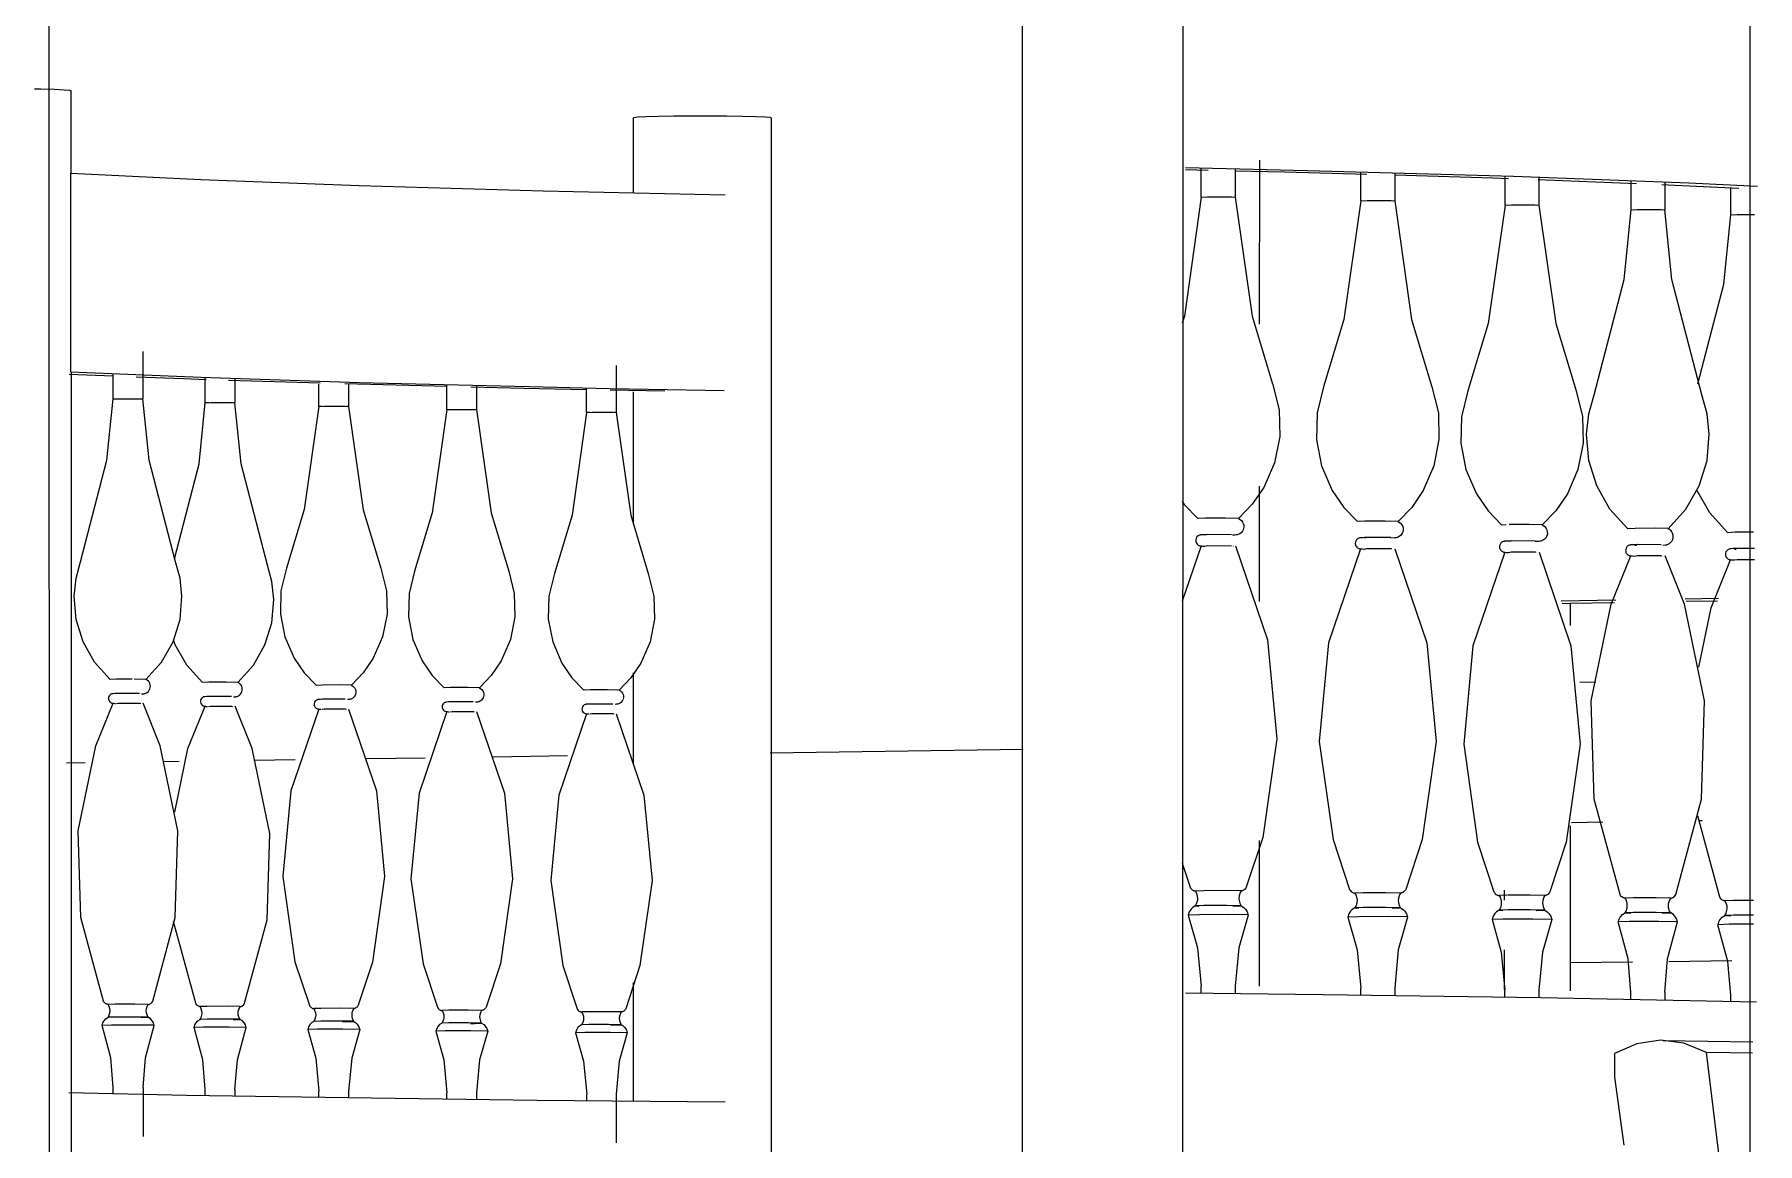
# Model space of a CAD drawing. Header units: inches. Extents: x 205 to 211, y -138 to -29.
# Drawn here: x 210.38234 to 210.41768, y -30.95641 to -30.93367 of the extents above; entities that cross this region are included whole.
import ezdxf

# ---------------------------------------------------------------- set-up
doc = ezdxf.new("R2010")
doc.units = ezdxf.units.IN
doc.header["$MEASUREMENT"] = 0
for name, color, linetype, lineweight in [('A-GLAZ', 151, 'Continuous', 13), ('A-WALL', 113, 'Continuous', 13), ('A-WALL-PATT', 111, 'Continuous', 13), ('I-FURN', 30, 'Continuous', 9), ('L-SITE-WALL', 31, 'Continuous', 13), ('Q-CASE', 31, 'Continuous', 9)]:
    doc.layers.add(name, color=color, linetype=linetype, lineweight=lineweight)

# ---------------------------------------------------------------- blocks, each defined once
blk = doc.blocks.new('FP_171-Looking Southeast')
at = {"layer": 'A-WALL-PATT', "lineweight": 9}
for p, q in [((-513.648127, -30.946948), (-513.6478, -30.946943)), ((-513.6483, -30.949823), (-513.647653, -30.949814)), ((-513.645682, -30.949788), (-513.645619, -30.949787)), ((-513.648324, -30.952695), (-513.64705, -30.95268)), ((-513.646303, -30.952672), (-513.645009, -30.952657))]:
    blk.add_line(p, q, dxfattribs=at)

msp = doc.modelspace()

# ---------------------------------------------------------------- linework, layer by layer
at = {"layer": 'A-GLAZ'}
msp.add_line((210.417523, -30.973029), (210.417555, -30.815681), dxfattribs=at)
at = {"layer": 'A-WALL'}
for p, q in [((210.407463, -30.936251), (210.407462, -30.939611)), ((210.407462, -30.94293), (210.407462, -30.945295)), ((210.413654, -30.945282), (210.414774, -30.945264)), ((210.413675, -30.945331), (210.413839, -30.945335)), ((210.414749, -30.94532), (210.413839, -30.945335)), ((210.413839, -30.945335), (210.413839, -30.945787)), ((210.416193, -30.945241), (210.41688, -30.94523)), ((210.416855, -30.945286), (210.416217, -30.945296)), ((210.413839, -30.949897), (210.413838, -30.953274)), ((210.407462, -30.950198), (210.407461, -30.953181)), ((210.412491, -30.95142), (210.412491, -30.95121)), ((210.412491, -30.953251), (210.412491, -30.952434))]:
    msp.add_line(p, q, dxfattribs=at)
at = {"layer": 'I-FURN'}
for p, q in [((210.402604, -30.968702), (210.402604, -30.929804)), ((210.405891, -30.929804), (210.405889, -30.9687)), ((210.383093, -30.934824), (210.383093, -30.936522)), ((210.394628, -30.936916), (210.394628, -30.935379)), ((210.397454, -30.935379), (210.397455, -30.962726)), ((210.40595, -30.936444), (210.406413, -30.936454)), ((210.406271, -30.937009), (210.406271, -30.936419)), ((210.40697, -30.936435), (210.40697, -30.937009)), ((210.409543, -30.937086), (210.409543, -30.936497)), ((210.41024, -30.936518), (210.41024, -30.937086)), ((210.412502, -30.937175), (210.412502, -30.936581)), ((210.413197, -30.936606), (210.413197, -30.937174)), ((210.413181, -30.936647), (210.415195, -30.936725)), ((210.415086, -30.937271), (210.415086, -30.936676)), ((210.415779, -30.936703), (210.415779, -30.93727)), ((210.417133, -30.937371), (210.417133, -30.936812)), ((210.406271, -30.937009), (210.406401, -30.937002)), ((210.406349, -30.937015), (210.406271, -30.937009)), ((210.40697, -30.937009), (210.406944, -30.937013)), ((210.409543, -30.937086), (210.409673, -30.937078)), ((210.40962, -30.937091), (210.409543, -30.937086)), ((210.41024, -30.937085), (210.410192, -30.93709)), ((210.412502, -30.937174), (210.412632, -30.937167)), ((210.412578, -30.93718), (210.412502, -30.937174)), ((210.413197, -30.937174), (210.41315, -30.937179)), ((210.415086, -30.93727), (210.415216, -30.937263)), ((210.415162, -30.937276), (210.415086, -30.93727)), ((210.415779, -30.93727), (210.415733, -30.937275)), ((210.417133, -30.937371), (210.417264, -30.937364)), ((210.417208, -30.937377), (210.417133, -30.937371)), ((210.417264, -30.937364), (210.417616, -30.937362)), ((210.384568, -30.940171), (210.384568, -30.941145)), ((210.394272, -30.940456), (210.394272, -30.941421)), ((210.383055, -30.940633), (210.383958, -30.940672)), ((210.383094, -30.940595), (210.38309, -30.940593)), ((210.383094, -30.940596), (210.383098, -30.956938)), ((210.383958, -30.941145), (210.383958, -30.940629)), ((210.385845, -30.941223), (210.385845, -30.940709)), ((210.386324, -30.940759), (210.388205, -30.940817)), ((210.386454, -30.940729), (210.386454, -30.941223)), ((210.388176, -30.941296), (210.388176, -30.940843)), ((210.388708, -30.940831), (210.390805, -30.940885)), ((210.388783, -30.940843), (210.388783, -30.941297)), ((210.390803, -30.941364), (210.390802, -30.940856)), ((210.383958, -30.941145), (210.384067, -30.941139)), ((210.38403, -30.94115), (210.383958, -30.941145)), ((210.384568, -30.941145), (210.384519, -30.941149)), ((210.391408, -30.940871), (210.391408, -30.941364)), ((210.393668, -30.941421), (210.393668, -30.940923)), ((210.394147, -30.940958), (210.395274, -30.94098)), ((210.396491, -30.94098), (210.394149, -30.940935)), ((210.394629, -30.943695), (210.394629, -30.940996)), ((210.385845, -30.941223), (210.385954, -30.941217)), ((210.385917, -30.941227), (210.385845, -30.941223)), ((210.386454, -30.941223), (210.386405, -30.941227)), ((210.388176, -30.941296), (210.388285, -30.941291)), ((210.388247, -30.941301), (210.388176, -30.941296)), ((210.388783, -30.941296), (210.388735, -30.9413)), ((210.390802, -30.941363), (210.390912, -30.941358)), ((210.390872, -30.941368), (210.390802, -30.941363)), ((210.391408, -30.941364), (210.391361, -30.941367)), ((210.393668, -30.941421), (210.393777, -30.941415)), ((210.393737, -30.941425), (210.393668, -30.941421)), ((210.394272, -30.941421), (210.394226, -30.941425)), ((210.406357, -30.943589), (210.406207, -30.943597)), ((210.409629, -30.94365), (210.409478, -30.943658)), ((210.4064, -30.943926), (210.406349, -30.943936)), ((210.406892, -30.943927), (210.4064, -30.943926)), ((210.409672, -30.943986), (210.409619, -30.943996)), ((210.410162, -30.943987), (210.409672, -30.943986)), ((210.412521, -30.943722), (210.412437, -30.943729)), ((210.415173, -30.943797), (210.415021, -30.943805)), ((210.41722, -30.943877), (210.417069, -30.943886)), ((210.417597, -30.943876), (210.41722, -30.943877)), ((210.406267, -30.944157), (210.40588, -30.945292)), ((210.406346, -30.944161), (210.406398, -30.944151)), ((210.406398, -30.944151), (210.406895, -30.944152)), ((210.406927, -30.944153), (210.406927, -30.94416)), ((210.409616, -30.944221), (210.409669, -30.94421)), ((210.412574, -30.94429), (210.412628, -30.944279)), ((210.412631, -30.944055), (210.412577, -30.944066)), ((210.41312, -30.944057), (210.412631, -30.944055)), ((210.415157, -30.944365), (210.415213, -30.944354)), ((210.415702, -30.944132), (210.415215, -30.944131)), ((210.417615, -30.944209), (210.417262, -30.94421)), ((210.417204, -30.944443), (210.41726, -30.944433)), ((210.41726, -30.944433), (210.417615, -30.944432)), ((210.394629, -30.948632), (210.394629, -30.946755)), ((210.384029, -30.946888), (210.383905, -30.946894)), ((210.384347, -30.946886), (210.384029, -30.946888)), ((210.384498, -30.947182), (210.384068, -30.947181)), ((210.384624, -30.946892), (210.384389, -30.946886)), ((210.385917, -30.94695), (210.385792, -30.946956)), ((210.388248, -30.947008), (210.388123, -30.947015)), ((210.390874, -30.947062), (210.390749, -30.947068)), ((210.39374, -30.947107), (210.393614, -30.947114)), ((210.384028, -30.947386), (210.384066, -30.947378)), ((210.385915, -30.947446), (210.385953, -30.947438)), ((210.386384, -30.947243), (210.385955, -30.947242)), ((210.388245, -30.947504), (210.388284, -30.947496)), ((210.388713, -30.947301), (210.388286, -30.9473)), ((210.390871, -30.947556), (210.39091, -30.947548)), ((210.391339, -30.947354), (210.390912, -30.947353)), ((210.394203, -30.947399), (210.393778, -30.947398)), ((210.394279, -30.947403), (210.39425, -30.947405)), ((210.394291, -30.947402), (210.394279, -30.947403)), ((210.393735, -30.947601), (210.393776, -30.947593)), ((210.416906, -30.951357), (210.416454, -30.949688)), ((210.405879, -30.950656), (210.406044, -30.951153)), ((210.406323, -30.951224), (210.406154, -30.95123)), ((210.409595, -30.951267), (210.409425, -30.951273)), ((210.412539, -30.951317), (210.412383, -30.951323)), ((210.415138, -30.95137), (210.414967, -30.951377)), ((210.417186, -30.951427), (210.417015, -30.951434)), ((210.417595, -30.951426), (210.417186, -30.951427)), ((210.406233, -30.951715), (210.406005, -30.951722)), ((210.406005, -30.951722), (210.406013, -30.951723)), ((210.406916, -30.951537), (210.407091, -30.951532)), ((210.409505, -30.951757), (210.409277, -30.951764)), ((210.409277, -30.951764), (210.409284, -30.951765)), ((210.410185, -30.951579), (210.41036, -30.951574)), ((210.412465, -30.951805), (210.412236, -30.951812)), ((210.413141, -30.951628), (210.413316, -30.951623)), ((210.415722, -30.951681), (210.415898, -30.951676)), ((210.417595, -30.951725), (210.417186, -30.951726)), ((210.385651, -30.953532), (210.385195, -30.951852)), ((210.412236, -30.951812), (210.412243, -30.951814)), ((210.41505, -30.951858), (210.414821, -30.951865)), ((210.414821, -30.951865), (210.414828, -30.951866)), ((210.417098, -30.951913), (210.416869, -30.95192)), ((210.416869, -30.95192), (210.416875, -30.951921)), ((210.417593, -30.951911), (210.417098, -30.951913)), ((210.39463, -30.955532), (210.39463, -30.953107)), ((210.40627, -30.953322), (210.40627, -30.953182)), ((210.406969, -30.953182), (210.406969, -30.95333)), ((210.409541, -30.953359), (210.409541, -30.95322)), ((210.410238, -30.95322), (210.410238, -30.953369)), ((210.384001, -30.95355), (210.38386, -30.953555)), ((210.412499, -30.953401), (210.412499, -30.953265)), ((210.413195, -30.953264), (210.413194, -30.953411)), ((210.415083, -30.953447), (210.415083, -30.953313)), ((210.415776, -30.953313), (210.415776, -30.953461)), ((210.41713, -30.953488), (210.41713, -30.953363)), ((210.384001, -30.953814), (210.383861, -30.953819)), ((210.384531, -30.953822), (210.384677, -30.953818)), ((210.385888, -30.953594), (210.385748, -30.953599)), ((210.385888, -30.953857), (210.385748, -30.953862)), ((210.386416, -30.953865), (210.386563, -30.953861)), ((210.388219, -30.953635), (210.388078, -30.95364)), ((210.388219, -30.953898), (210.388078, -30.953903)), ((210.388664, -30.953907), (210.388744, -30.953906)), ((210.388744, -30.953906), (210.388891, -30.953902)), ((210.390845, -30.953673), (210.390704, -30.953678)), ((210.393711, -30.953705), (210.393569, -30.95371)), ((210.383921, -30.953979), (210.38373, -30.953984)), ((210.38373, -30.953984), (210.383738, -30.953985)), ((210.385808, -30.954021), (210.385618, -30.954027)), ((210.385618, -30.954027), (210.385626, -30.954028)), ((210.38814, -30.954062), (210.387948, -30.954067)), ((210.387948, -30.954067), (210.387956, -30.954068)), ((210.390767, -30.954098), (210.390575, -30.954104)), ((210.390575, -30.954104), (210.390583, -30.954105)), ((210.390845, -30.953935), (210.390704, -30.95394)), ((210.391289, -30.953944), (210.391368, -30.953943)), ((210.391368, -30.953943), (210.391515, -30.953939)), ((210.393633, -30.95413), (210.39344, -30.954135)), ((210.39344, -30.954135), (210.393448, -30.954136)), ((210.393711, -30.953967), (210.393569, -30.953971)), ((210.394154, -30.953975), (210.394231, -30.953975)), ((210.394231, -30.953975), (210.394379, -30.953971)), ((210.414745, -30.95456), (210.414745, -30.955046)), ((210.415736, -30.954291), (210.41758, -30.95432)), ((210.417577, -30.962177), (210.416632, -30.954541)), ((210.417579, -30.954556), (210.416632, -30.954541)), ((210.383961, -30.95538), (210.383961, -30.955258)), ((210.384571, -30.955258), (210.384571, -30.956262)), ((210.385848, -30.955418), (210.385848, -30.955297)), ((210.386456, -30.955297), (210.386456, -30.955428)), ((210.388179, -30.955455), (210.388179, -30.955334)), ((210.388785, -30.955334), (210.388785, -30.955465)), ((210.414745, -30.955046), (210.414937, -30.956441)), ((210.390804, -30.95549), (210.390804, -30.955368)), ((210.391409, -30.955368), (210.391409, -30.955498)), ((210.393669, -30.955524), (210.393669, -30.955396)), ((210.394273, -30.955396), (210.394273, -30.95639))]:
    msp.add_line(p, q, dxfattribs=at)
for points in [[(210.382344, -30.934787, 0), (210.382478, -30.934789, 0), (210.382755, -30.934797, 0), (210.382957, -30.934806, 0), (210.38307, -30.934816, 0), (210.383087, -30.934827, 0)], [(210.394628, -30.935378, 0), (210.394634, -30.935375, 0), (210.394717, -30.935364, 0), (210.39489, -30.935355, 0)], [(210.39489, -30.935355, 0), (210.395141, -30.935348, 0), (210.395454, -30.935342, 0), (210.395807, -30.935339, 0), (210.396176, -30.935339, 0), (210.396536, -30.935341, 0), (210.396862, -30.935346, 0), (210.397132, -30.935353, 0), (210.397327, -30.935362, 0), (210.397434, -30.935372, 0), (210.397447, -30.935383, 0)], [(210.38309, -30.940593, 0), (210.383089, -30.938556, 0), (210.383087, -30.936518, 0)], [(210.383087, -30.936518, 0), (210.385753, -30.936648, 0), (210.389004, -30.936768, 0), (210.392779, -30.936876, 0), (210.396509, -30.93696, 0)], [(210.417679, -30.936787, 0), (210.416272, -30.936722, 0), (210.412675, -30.936587, 0), (210.408449, -30.936467, 0), (210.405947, -30.936409, 0)], [(210.406962, -30.936467, 0), (210.407982, -30.936492, 0), (210.409668, -30.936536, 0)], [(210.410238, -30.936553, 0), (210.412249, -30.936615, 0), (210.41257, -30.936626, 0)], [(210.415717, -30.936747, 0), (210.415847, -30.936753, 0), (210.417295, -30.936823, 0)], [(210.406271, -30.93701, 0), (210.405925, -30.939449, 0), (210.405881, -30.939594, 0)], [(210.406401, -30.937002, 0), (210.406892, -30.937003, 0), (210.40697, -30.937009, 0)], [(210.40697, -30.937009, 0), (210.407316, -30.939448, 0), (210.407734, -30.940832, 0)], [(210.409543, -30.937086, 0), (210.409197, -30.939519, 0), (210.408779, -30.940899, 0)], [(210.409673, -30.937078, 0), (210.410163, -30.93708, 0), (210.41024, -30.937085, 0)], [(210.41024, -30.937086, 0), (210.410585, -30.939519, 0), (210.411002, -30.940899, 0)], [(210.412502, -30.937175, 0), (210.412157, -30.939601, 0), (210.41174, -30.940978, 0)], [(210.412632, -30.937167, 0), (210.413121, -30.937168, 0), (210.413197, -30.937174, 0)], [(210.413197, -30.937174, 0), (210.413541, -30.939601, 0), (210.413957, -30.940977, 0)], [(210.414326, -30.941062, 0), (210.414941, -30.938697, 0), (210.415086, -30.937271, 0)], [(210.415216, -30.937263, 0), (210.415704, -30.937264, 0), (210.415779, -30.93727, 0)], [(210.416537, -30.941062, 0), (210.415923, -30.938697, 0), (210.415779, -30.93727, 0)], [(210.416458, -30.940834, 0), (210.416989, -30.938793, 0), (210.417133, -30.937371, 0)], [(210.394135, -30.940935, 0), (210.392777, -30.940906, 0), (210.389005, -30.940811, 0), (210.385756, -30.940706, 0), (210.38309, -30.940593, 0)], [(210.384432, -30.940691, 0), (210.385406, -30.940727, 0), (210.385864, -30.940743, 0)], [(210.407734, -30.940831, 0), (210.407866, -30.941365, 0), (210.40788, -30.941914, 0), (210.407775, -30.942453, 0), (210.407556, -30.942957, 0), (210.407318, -30.943304, 0), (210.407038, -30.943596, 0)], [(210.383291, -30.94448, 0), (210.383831, -30.9424, 0), (210.383958, -30.941145, 0)], [(210.384067, -30.941139, 0), (210.384496, -30.94114, 0), (210.384568, -30.941145, 0)], [(210.385236, -30.944481, 0), (210.384695, -30.9424, 0), (210.384568, -30.941145, 0)], [(210.39129, -30.940897, 0), (210.392382, -30.940922, 0), (210.393662, -30.940949, 0)], [(210.408779, -30.940899, 0), (210.408648, -30.941431, 0), (210.408634, -30.941979, 0), (210.408739, -30.942517, 0), (210.408956, -30.943019, 0), (210.409194, -30.943366, 0), (210.409473, -30.943657, 0)], [(210.411003, -30.940899, 0), (210.411134, -30.941431, 0), (210.411147, -30.941978, 0), (210.411043, -30.942516, 0), (210.410825, -30.943019, 0), (210.410587, -30.943366, 0), (210.410308, -30.943657, 0)], [(210.41174, -30.940977, 0), (210.411609, -30.941508, 0), (210.411595, -30.942054, 0), (210.411699, -30.942591, 0), (210.411917, -30.943092, 0), (210.412154, -30.943438, 0), (210.412432, -30.943728, 0)], [(210.413957, -30.940977, 0), (210.414088, -30.941507, 0), (210.414102, -30.942054, 0), (210.413997, -30.94259, 0), (210.41378, -30.943092, 0), (210.413543, -30.943437, 0), (210.413264, -30.943728, 0)], [(210.415017, -30.943805, 0), (210.414651, -30.943401, 0), (210.414381, -30.942928, 0), (210.41422, -30.942408, 0), (210.414174, -30.941865, 0), (210.414219, -30.941449, 0), (210.414326, -30.941062, 0)], [(210.415846, -30.943804, 0), (210.416212, -30.943401, 0), (210.416482, -30.942927, 0), (210.416643, -30.942407, 0), (210.416689, -30.941864, 0), (210.416644, -30.941448, 0), (210.416537, -30.941062, 0)], [(210.385213, -30.944423, 0), (210.385719, -30.942474, 0), (210.385846, -30.941223, 0)], [(210.385954, -30.941217, 0), (210.386383, -30.941218, 0), (210.386454, -30.941223, 0)], [(210.38712, -30.94455, 0), (210.386581, -30.942475, 0), (210.386454, -30.941223, 0)], [(210.388176, -30.941296, 0), (210.387876, -30.943413, 0), (210.387513, -30.944614, 0)], [(210.388285, -30.941291, 0), (210.388712, -30.941292, 0), (210.388783, -30.941296, 0)], [(210.388783, -30.941297, 0), (210.389084, -30.943414, 0), (210.389447, -30.944614, 0)], [(210.390803, -30.941364, 0), (210.390503, -30.943476, 0), (210.390141, -30.944673, 0)], [(210.390912, -30.941358, 0), (210.391338, -30.941359, 0), (210.391408, -30.941364, 0)], [(210.391408, -30.941364, 0), (210.391708, -30.943476, 0), (210.392071, -30.944674, 0)], [(210.393668, -30.941421, 0), (210.393369, -30.943529, 0), (210.393007, -30.944724, 0)], [(210.393777, -30.941415, 0), (210.394203, -30.941416, 0), (210.394272, -30.941421, 0)], [(210.394272, -30.941421, 0), (210.394571, -30.943529, 0), (210.394933, -30.944724, 0)], [(210.40588, -30.943243, 0), (210.405922, -30.943305, 0), (210.406202, -30.943596, 0)], [(210.417064, -30.943885, 0), (210.4167, -30.943482, 0), (210.416432, -30.943013, 0)], [(210.407033, -30.943594, 0), (210.40677, -30.943587, 0), (210.406357, -30.943589, 0)], [(210.407038, -30.943596, 0), (210.40707, -30.943614, 0), (210.407097, -30.943638, 0), (210.407119, -30.943667, 0), (210.407134, -30.943699, 0), (210.407143, -30.943734, 0), (210.407144, -30.94377, 0), (210.407138, -30.943803, 0), (210.407128, -30.94383, 0), (210.407116, -30.943852, 0), (210.407087, -30.943886, 0), (210.407061, -30.943906, 0), (210.40704, -30.943917, 0), (210.407022, -30.943924, 0), (210.407009, -30.943927, 0), (210.406999, -30.94393, 0), (210.40699, -30.943931, 0), (210.406962, -30.943934, 0), (210.406914, -30.943935, 0)], [(210.410303, -30.943655, 0), (210.410041, -30.943648, 0), (210.409629, -30.94365, 0)], [(210.410307, -30.943657, 0), (210.41034, -30.943675, 0), (210.410367, -30.943698, 0), (210.410388, -30.943727, 0), (210.410404, -30.94376, 0), (210.410412, -30.943795, 0), (210.410413, -30.943831, 0), (210.410407, -30.943863, 0), (210.410397, -30.94389, 0), (210.410385, -30.943912, 0), (210.410357, -30.943946, 0), (210.410331, -30.943966, 0), (210.410309, -30.943977, 0), (210.410292, -30.943984, 0), (210.410279, -30.943987, 0), (210.410268, -30.94399, 0), (210.41026, -30.943991, 0), (210.410232, -30.943994, 0), (210.410161, -30.943996, 0)], [(210.406398, -30.943926, 0), (210.406348, -30.943927, 0), (210.40631, -30.943928, 0), (210.40626, -30.943931, 0), (210.406249, -30.943933, 0), (210.406241, -30.943935, 0), (210.406233, -30.943938, 0), (210.406219, -30.943944, 0), (210.406206, -30.943952, 0), (210.406184, -30.943972, 0), (210.406169, -30.943996, 0), (210.40616, -30.944023, 0), (210.406158, -30.944047, 0), (210.406161, -30.944069, 0), (210.406166, -30.944087, 0), (210.406174, -30.944101, 0), (210.406191, -30.944124, 0), (210.406208, -30.944138, 0), (210.406221, -30.944146, 0), (210.406232, -30.94415, 0), (210.406241, -30.944153, 0), (210.406248, -30.944155, 0), (210.406258, -30.944157, 0), (210.406274, -30.944158, 0), (210.4063, -30.94416, 0), (210.406344, -30.944161, 0)], [(210.40967, -30.943986, 0), (210.40962, -30.943987, 0), (210.409582, -30.943988, 0), (210.409532, -30.943991, 0), (210.409521, -30.943993, 0), (210.409512, -30.943995, 0), (210.409505, -30.943998, 0), (210.40949, -30.944004, 0), (210.409478, -30.944012, 0), (210.409456, -30.944031, 0), (210.40944, -30.944056, 0), (210.409432, -30.944083, 0), (210.40943, -30.944107, 0), (210.409432, -30.944128, 0), (210.409438, -30.944146, 0), (210.409445, -30.944161, 0), (210.409463, -30.944184, 0), (210.409479, -30.944197, 0), (210.409493, -30.944205, 0), (210.409504, -30.94421, 0), (210.409512, -30.944213, 0), (210.409519, -30.944214, 0), (210.409529, -30.944216, 0), (210.409546, -30.944218, 0), (210.409571, -30.944219, 0), (210.409615, -30.944221, 0)], [(210.41326, -30.943726, 0), (210.412999, -30.943719, 0), (210.412588, -30.943721, 0)], [(210.413264, -30.943727, 0), (210.413296, -30.943745, 0), (210.413323, -30.943769, 0), (210.413345, -30.943798, 0), (210.41336, -30.94383, 0), (210.413368, -30.943865, 0), (210.413369, -30.943901, 0), (210.413364, -30.943933, 0), (210.413354, -30.94396, 0), (210.413342, -30.943982, 0), (210.413313, -30.944016, 0), (210.413287, -30.944035, 0), (210.413266, -30.944047, 0), (210.413249, -30.944053, 0), (210.413235, -30.944057, 0), (210.413225, -30.944059, 0), (210.413217, -30.944061, 0), (210.413189, -30.944063, 0), (210.413118, -30.944066, 0)], [(210.415842, -30.943803, 0), (210.415583, -30.943796, 0), (210.415173, -30.943797, 0)], [(210.41574, -30.94414, 0), (210.415794, -30.944137, 0), (210.415806, -30.944135, 0), (210.415817, -30.944133, 0), (210.415826, -30.94413, 0), (210.415844, -30.944124, 0), (210.415877, -30.944106, 0), (210.415904, -30.944082, 0), (210.415926, -30.944054, 0), (210.415941, -30.944022, 0), (210.415949, -30.94399, 0), (210.415951, -30.943961, 0), (210.415949, -30.943936, 0), (210.415936, -30.943893, 0), (210.41592, -30.943865, 0), (210.415905, -30.943845, 0), (210.415877, -30.943821, 0), (210.415846, -30.943804, 0)], [(210.406973, -30.944156, 0), (210.40763, -30.946085, 0), (210.407821, -30.948113, 0), (210.407535, -30.950131, 0), (210.407196, -30.951153, 0)], [(210.409538, -30.944216, 0), (210.408882, -30.94614, 0), (210.408692, -30.948164, 0), (210.408977, -30.950176, 0), (210.409315, -30.951196, 0)], [(210.409669, -30.94421, 0), (210.410165, -30.944211, 0), (210.410168, -30.944221, 0)], [(210.410243, -30.944216, 0), (210.410898, -30.94614, 0), (210.411088, -30.948164, 0), (210.410803, -30.950176, 0), (210.410464, -30.951196, 0)], [(210.412497, -30.944285, 0), (210.411843, -30.946204, 0), (210.411653, -30.948222, 0), (210.411937, -30.950229, 0), (210.412274, -30.951246, 0)], [(210.412629, -30.944056, 0), (210.412579, -30.944057, 0), (210.412541, -30.944058, 0), (210.412491, -30.944061, 0), (210.41248, -30.944063, 0), (210.412471, -30.944065, 0), (210.412464, -30.944068, 0), (210.412449, -30.944074, 0), (210.412437, -30.944081, 0), (210.412415, -30.944101, 0), (210.412399, -30.944125, 0), (210.412391, -30.944152, 0), (210.412389, -30.944176, 0), (210.412391, -30.944198, 0), (210.412397, -30.944215, 0), (210.412404, -30.94423, 0), (210.412421, -30.944253, 0), (210.412438, -30.944266, 0), (210.412452, -30.944274, 0), (210.412462, -30.944279, 0), (210.412471, -30.944282, 0), (210.412478, -30.944284, 0), (210.412488, -30.944285, 0), (210.412504, -30.944287, 0), (210.412529, -30.944289, 0), (210.412573, -30.94429, 0)], [(210.412628, -30.944279, 0), (210.413123, -30.94428, 0), (210.413125, -30.94429, 0)], [(210.4132, -30.944285, 0), (210.413853, -30.946204, 0), (210.414043, -30.948222, 0), (210.413758, -30.950229, 0), (210.41342, -30.951246, 0)], [(210.414859, -30.951301, 0), (210.41433, -30.94935, 0), (210.41427, -30.94733, 0), (210.41468, -30.945351, 0), (210.415081, -30.94436, 0)], [(210.415213, -30.944131, 0), (210.415163, -30.944132, 0), (210.415125, -30.944133, 0), (210.415076, -30.944137, 0), (210.415065, -30.944139, 0), (210.415056, -30.944141, 0), (210.415048, -30.944143, 0), (210.415034, -30.944149, 0), (210.415021, -30.944157, 0), (210.415, -30.944176, 0), (210.414984, -30.944201, 0), (210.414975, -30.944227, 0), (210.414973, -30.944252, 0), (210.414976, -30.944273, 0), (210.414981, -30.94429, 0), (210.414988, -30.944305, 0), (210.415006, -30.944328, 0), (210.415022, -30.944341, 0), (210.415036, -30.944349, 0), (210.415047, -30.944354, 0), (210.415055, -30.944357, 0), (210.415062, -30.944359, 0), (210.415072, -30.94436, 0), (210.415088, -30.944362, 0), (210.415113, -30.944363, 0), (210.415156, -30.944365, 0)], [(210.415215, -30.944131, 0), (210.415161, -30.944141, 0), (210.415197, -30.944142, 0)], [(210.415213, -30.944354, 0), (210.415705, -30.944355, 0), (210.41571, -30.944364, 0)], [(210.416001, -30.9513, 0), (210.416531, -30.94935, 0), (210.416592, -30.94733, 0), (210.416182, -30.945351, 0), (210.415782, -30.94436, 0)], [(210.41726, -30.94421, 0), (210.417211, -30.944211, 0), (210.417173, -30.944213, 0), (210.417123, -30.944216, 0), (210.417112, -30.944218, 0), (210.417103, -30.94422, 0), (210.417096, -30.944222, 0), (210.417081, -30.944228, 0), (210.417069, -30.944236, 0), (210.417047, -30.944255, 0), (210.417031, -30.944279, 0), (210.417023, -30.944306, 0), (210.417021, -30.94433, 0), (210.417023, -30.944351, 0), (210.417029, -30.944369, 0), (210.417036, -30.944384, 0), (210.417053, -30.944406, 0), (210.417069, -30.94442, 0), (210.417083, -30.944428, 0), (210.417094, -30.944432, 0), (210.417102, -30.944435, 0), (210.417109, -30.944437, 0), (210.417114, -30.944438, 0), (210.417131, -30.94444, 0), (210.417152, -30.944441, 0), (210.417187, -30.944443, 0), (210.417202, -30.944443, 0)], [(210.417262, -30.94421, 0), (210.417207, -30.94422, 0), (210.417244, -30.944221, 0)], [(210.383899, -30.946893, 0), (210.383578, -30.946538, 0), (210.38334, -30.946121, 0), (210.383198, -30.945664, 0), (210.383158, -30.945186, 0), (210.383197, -30.94482, 0), (210.383291, -30.94448, 0)], [(210.384629, -30.946893, 0), (210.384951, -30.946538, 0), (210.385188, -30.946122, 0), (210.38533, -30.945664, 0), (210.38537, -30.945187, 0), (210.385331, -30.944821, 0), (210.385236, -30.944481, 0)], [(210.386515, -30.946955, 0), (210.386835, -30.946601, 0), (210.387072, -30.946186, 0), (210.387214, -30.94573, 0), (210.387254, -30.945253, 0), (210.387214, -30.944889, 0), (210.38712, -30.944549, 0)], [(210.387513, -30.944614, 0), (210.387399, -30.945077, 0), (210.387387, -30.945553, 0), (210.387478, -30.946021, 0), (210.387668, -30.946459, 0), (210.387875, -30.94676, 0), (210.388118, -30.947014, 0)], [(210.389447, -30.944614, 0), (210.389562, -30.945077, 0), (210.389574, -30.945554, 0), (210.389483, -30.946022, 0), (210.389293, -30.946459, 0), (210.389086, -30.946761, 0), (210.388843, -30.947014, 0)], [(210.390141, -30.944673, 0), (210.390027, -30.945135, 0), (210.390015, -30.94561, 0), (210.390106, -30.946077, 0), (210.390295, -30.946514, 0), (210.390501, -30.946815, 0), (210.390744, -30.947067, 0)], [(210.39207, -30.944673, 0), (210.392185, -30.945135, 0), (210.392197, -30.945611, 0), (210.392106, -30.946078, 0), (210.391917, -30.946514, 0), (210.39171, -30.946815, 0), (210.391468, -30.947067, 0)], [(210.393007, -30.944724, 0), (210.392894, -30.945184, 0), (210.392882, -30.945659, 0), (210.392972, -30.946125, 0), (210.393161, -30.94656, 0), (210.393367, -30.946861, 0), (210.393609, -30.947113, 0)], [(210.394933, -30.944724, 0), (210.395047, -30.945185, 0), (210.395059, -30.945659, 0), (210.394968, -30.946125, 0), (210.39478, -30.946561, 0), (210.394574, -30.946861, 0), (210.394332, -30.947113, 0)], [(210.416477, -30.94664, 0), (210.416729, -30.945427, 0), (210.417128, -30.944439, 0)], [(210.385787, -30.946955, 0), (210.385466, -30.946601, 0), (210.385229, -30.946186, 0), (210.385197, -30.946082, 0)], [(210.384066, -30.947181, 0), (210.384024, -30.947182, 0), (210.383992, -30.947183, 0), (210.38395, -30.947186, 0), (210.38394, -30.947187, 0), (210.383933, -30.947189, 0), (210.383926, -30.947191, 0), (210.383914, -30.947197, 0), (210.383903, -30.947203, 0), (210.383884, -30.947221, 0), (210.383871, -30.947242, 0), (210.383863, -30.947265, 0), (210.383861, -30.947287, 0), (210.383864, -30.947305, 0), (210.383868, -30.947321, 0), (210.383875, -30.947334, 0), (210.38389, -30.947353, 0), (210.383905, -30.947365, 0), (210.383917, -30.947372, 0), (210.383926, -30.947376, 0), (210.383934, -30.947379, 0), (210.383939, -30.94738, 0), (210.383944, -30.947381, 0), (210.383951, -30.947382, 0), (210.383965, -30.947383, 0), (210.383985, -30.947384, 0), (210.384006, -30.947385, 0)], [(210.384539, -30.947188, 0), (210.384585, -30.947186, 0), (210.384596, -30.947184, 0), (210.384605, -30.947182, 0), (210.384613, -30.94718, 0), (210.384629, -30.947174, 0), (210.384657, -30.947158, 0), (210.384681, -30.947138, 0), (210.3847, -30.947113, 0), (210.384713, -30.947084, 0), (210.38472, -30.947056, 0), (210.384722, -30.947031, 0), (210.38472, -30.947009, 0), (210.384709, -30.946971, 0), (210.384695, -30.946946, 0), (210.384681, -30.946929, 0), (210.384657, -30.946908, 0), (210.384629, -30.946893, 0)], [(210.386509, -30.946954, 0), (210.386275, -30.946949, 0), (210.385917, -30.94695, 0)], [(210.386424, -30.94725, 0), (210.38647, -30.947247, 0), (210.386481, -30.947245, 0), (210.38649, -30.947243, 0), (210.386498, -30.947241, 0), (210.386514, -30.947235, 0), (210.386542, -30.94722, 0), (210.386566, -30.947199, 0), (210.386585, -30.947174, 0), (210.386598, -30.947146, 0), (210.386605, -30.947118, 0), (210.386607, -30.947093, 0), (210.386605, -30.947071, 0), (210.386594, -30.947033, 0), (210.38658, -30.947008, 0), (210.386566, -30.946991, 0), (210.386542, -30.94697, 0), (210.386514, -30.946955, 0)], [(210.388838, -30.947012, 0), (210.388605, -30.947007, 0), (210.388248, -30.947008, 0)], [(210.388843, -30.947013, 0), (210.388871, -30.947029, 0), (210.388895, -30.94705, 0), (210.388914, -30.947075, 0), (210.388927, -30.947103, 0), (210.388934, -30.947134, 0), (210.388935, -30.947165, 0), (210.38893, -30.947193, 0), (210.388922, -30.947216, 0), (210.388911, -30.947236, 0), (210.388886, -30.947265, 0), (210.388864, -30.947282, 0), (210.388845, -30.947292, 0), (210.38883, -30.947298, 0), (210.388818, -30.947301, 0), (210.38881, -30.947303, 0), (210.388802, -30.947304, 0), (210.388791, -30.947306, 0), (210.388761, -30.947307, 0)], [(210.391463, -30.947066, 0), (210.391231, -30.947061, 0), (210.390874, -30.947062, 0)], [(210.391468, -30.947067, 0), (210.391496, -30.947083, 0), (210.391519, -30.947103, 0), (210.391538, -30.947128, 0), (210.391551, -30.947156, 0), (210.391558, -30.947187, 0), (210.391559, -30.947218, 0), (210.391554, -30.947246, 0), (210.391546, -30.94727, 0), (210.391535, -30.947289, 0), (210.391511, -30.947318, 0), (210.391488, -30.947335, 0), (210.391469, -30.947345, 0), (210.391454, -30.947351, 0), (210.391443, -30.947354, 0), (210.391434, -30.947356, 0), (210.391427, -30.947357, 0), (210.391415, -30.947358, 0), (210.391386, -30.94736, 0)], [(210.394327, -30.947112, 0), (210.394096, -30.947106, 0), (210.39374, -30.947107, 0)], [(210.394332, -30.947113, 0), (210.394359, -30.947128, 0), (210.394383, -30.947149, 0), (210.394402, -30.947174, 0), (210.394415, -30.947202, 0), (210.394422, -30.947232, 0), (210.394423, -30.947263, 0), (210.394418, -30.947291, 0), (210.39441, -30.947315, 0), (210.394399, -30.947334, 0), (210.394375, -30.947363, 0), (210.394352, -30.94738, 0), (210.394333, -30.94739, 0), (210.394318, -30.947396, 0), (210.394307, -30.947399, 0), (210.394298, -30.947401, 0), (210.394291, -30.947402, 0)], [(210.383763, -30.953488, 0), (210.383297, -30.951772, 0), (210.383243, -30.949995, 0), (210.383604, -30.948254, 0), (210.383956, -30.947382, 0)], [(210.384066, -30.947378, 0), (210.3845, -30.947378, 0), (210.384523, -30.947385, 0)], [(210.384769, -30.953488, 0), (210.385233, -30.951772, 0), (210.385287, -30.949995, 0), (210.384925, -30.948254, 0), (210.384573, -30.947382, 0)], [(210.385222, -30.949615, 0), (210.385492, -30.948312, 0), (210.385843, -30.947443, 0)], [(210.385954, -30.947242, 0), (210.385911, -30.947243, 0), (210.385879, -30.947244, 0), (210.385837, -30.947247, 0), (210.385828, -30.947249, 0), (210.38582, -30.94725, 0), (210.385814, -30.947252, 0), (210.385802, -30.947258, 0), (210.385791, -30.947264, 0), (210.385772, -30.947282, 0), (210.385758, -30.947303, 0), (210.385751, -30.947326, 0), (210.385749, -30.947348, 0), (210.385751, -30.947366, 0), (210.385756, -30.947382, 0), (210.385762, -30.947394, 0), (210.385777, -30.947414, 0), (210.385792, -30.947426, 0), (210.385804, -30.947433, 0), (210.385813, -30.947437, 0), (210.385821, -30.94744, 0), (210.385827, -30.947441, 0), (210.385831, -30.947442, 0), (210.385838, -30.947443, 0), (210.385852, -30.947444, 0), (210.385872, -30.947445, 0), (210.385892, -30.947446, 0)], [(210.385953, -30.947438, 0), (210.386386, -30.947439, 0), (210.386409, -30.947446, 0)], [(210.386653, -30.953532, 0), (210.387117, -30.951821, 0), (210.38717, -30.950049, 0), (210.38681, -30.948312, 0), (210.386458, -30.947443, 0)], [(210.388174, -30.9475, 0), (210.387604, -30.949174, 0), (210.387438, -30.950935, 0), (210.387687, -30.952685, 0), (210.387982, -30.953573, 0)], [(210.388284, -30.9473, 0), (210.388242, -30.947301, 0), (210.38821, -30.947302, 0), (210.388168, -30.947305, 0), (210.388159, -30.947306, 0), (210.388151, -30.947308, 0), (210.388145, -30.94731, 0), (210.388132, -30.947316, 0), (210.388121, -30.947322, 0), (210.388103, -30.947339, 0), (210.388089, -30.94736, 0), (210.388081, -30.947384, 0), (210.38808, -30.947405, 0), (210.388082, -30.947423, 0), (210.388087, -30.947439, 0), (210.388093, -30.947452, 0), (210.388108, -30.947472, 0), (210.388122, -30.947483, 0), (210.388134, -30.94749, 0), (210.388144, -30.947495, 0), (210.388151, -30.947497, 0), (210.388157, -30.947498, 0), (210.388162, -30.947499, 0), (210.388169, -30.9475, 0), (210.388182, -30.947502, 0), (210.388202, -30.947502, 0), (210.388222, -30.947503, 0)], [(210.388284, -30.947496, 0), (210.388716, -30.947496, 0), (210.388739, -30.947503, 0)], [(210.388787, -30.9475, 0), (210.389358, -30.949174, 0), (210.389524, -30.950935, 0), (210.389276, -30.952686, 0), (210.388982, -30.953573, 0)], [(210.3908, -30.947552, 0), (210.390231, -30.949222, 0), (210.390066, -30.950979, 0), (210.390314, -30.952726, 0), (210.390608, -30.953611, 0)], [(210.390911, -30.947353, 0), (210.390868, -30.947354, 0), (210.390836, -30.947355, 0), (210.390795, -30.947358, 0), (210.390785, -30.947359, 0), (210.390777, -30.947361, 0), (210.390771, -30.947363, 0), (210.390759, -30.947368, 0), (210.390748, -30.947375, 0), (210.390729, -30.947392, 0), (210.390715, -30.947413, 0), (210.390708, -30.947436, 0), (210.390706, -30.947458, 0), (210.390708, -30.947476, 0), (210.390713, -30.947491, 0), (210.390719, -30.947504, 0), (210.390734, -30.947524, 0), (210.390749, -30.947536, 0), (210.390761, -30.947543, 0), (210.39077, -30.947547, 0), (210.390778, -30.947549, 0), (210.390783, -30.947551, 0), (210.390788, -30.947552, 0), (210.390795, -30.947553, 0), (210.390808, -30.947554, 0), (210.390828, -30.947555, 0), (210.390848, -30.947555, 0)], [(210.39091, -30.947548, 0), (210.391341, -30.947549, 0), (210.391364, -30.947555, 0)], [(210.391412, -30.947553, 0), (210.391981, -30.949223, 0), (210.392147, -30.950979, 0), (210.391899, -30.952726, 0), (210.391606, -30.953611, 0)], [(210.393776, -30.947398, 0), (210.393734, -30.947399, 0), (210.393702, -30.9474, 0), (210.39366, -30.947403, 0), (210.39365, -30.947404, 0), (210.393643, -30.947406, 0), (210.393636, -30.947408, 0), (210.393624, -30.947413, 0), (210.393613, -30.94742, 0), (210.393595, -30.947437, 0), (210.393581, -30.947458, 0), (210.393573, -30.947481, 0), (210.393571, -30.947502, 0), (210.393574, -30.947521, 0), (210.393578, -30.947536, 0), (210.393585, -30.947549, 0), (210.3936, -30.947569, 0), (210.393614, -30.947581, 0), (210.393626, -30.947587, 0), (210.393635, -30.947592, 0), (210.393643, -30.947594, 0), (210.393648, -30.947595, 0), (210.393653, -30.947596, 0), (210.39366, -30.947597, 0), (210.393673, -30.947599, 0), (210.393693, -30.947599, 0), (210.393713, -30.9476, 0)], [(210.393665, -30.947597, 0), (210.393097, -30.949264, 0), (210.392933, -30.951017, 0), (210.39318, -30.95276, 0), (210.393473, -30.953643, 0)], [(210.393776, -30.947593, 0), (210.394206, -30.947594, 0), (210.394228, -30.9476, 0)], [(210.394276, -30.947597, 0), (210.394844, -30.949264, 0), (210.395009, -30.951017, 0), (210.394762, -30.95276, 0), (210.394469, -30.953643, 0)], [(210.406044, -30.951153, 0), (210.406051, -30.951169, 0), (210.406069, -30.951193, 0), (210.406086, -30.951207, 0), (210.406101, -30.951216, 0), (210.406112, -30.951221, 0), (210.406121, -30.951225, 0), (210.406128, -30.951227, 0), (210.406133, -30.951228, 0), (210.406141, -30.951229, 0), (210.406151, -30.951231, 0), (210.406159, -30.951231, 0)], [(210.406148, -30.95123, 0), (210.406168, -30.951264, 0), (210.406191, -30.951332, 0), (210.406195, -30.951385, 0), (210.406192, -30.951425, 0), (210.406175, -30.951482, 0), (210.406148, -30.951532, 0)], [(210.407085, -30.951228, 0), (210.406789, -30.951222, 0), (210.406323, -30.951224, 0)], [(210.407091, -30.95123, 0), (210.407071, -30.951264, 0), (210.407048, -30.951332, 0), (210.407044, -30.951385, 0), (210.407047, -30.951424, 0), (210.407064, -30.951482, 0), (210.407091, -30.951532, 0)], [(210.407196, -30.951153, 0), (210.407188, -30.951169, 0), (210.40717, -30.951193, 0), (210.407153, -30.951207, 0), (210.407139, -30.951216, 0), (210.407127, -30.951221, 0), (210.407118, -30.951225, 0), (210.407111, -30.951226, 0), (210.407106, -30.951228, 0), (210.407098, -30.951229, 0), (210.407088, -30.95123, 0), (210.40708, -30.951231, 0)], [(210.409315, -30.951196, 0), (210.409323, -30.951212, 0), (210.409341, -30.951236, 0), (210.409358, -30.95125, 0), (210.409372, -30.951259, 0), (210.409383, -30.951264, 0), (210.409392, -30.951268, 0), (210.409399, -30.951269, 0), (210.409404, -30.951271, 0), (210.409412, -30.951272, 0), (210.409423, -30.951273, 0), (210.40943, -30.951274, 0)], [(210.409419, -30.951273, 0), (210.40944, -30.951307, 0), (210.409462, -30.951375, 0), (210.409467, -30.951428, 0), (210.409463, -30.951467, 0), (210.409447, -30.951524, 0), (210.409419, -30.951574, 0)], [(210.410355, -30.951271, 0), (210.41006, -30.951265, 0), (210.409595, -30.951267, 0)], [(210.41036, -30.951272, 0), (210.41034, -30.951307, 0), (210.410317, -30.951375, 0), (210.410313, -30.951428, 0), (210.410316, -30.951467, 0), (210.410333, -30.951524, 0), (210.41036, -30.951574, 0)], [(210.410464, -30.951196, 0), (210.410457, -30.951212, 0), (210.410439, -30.951236, 0), (210.410422, -30.95125, 0), (210.410408, -30.951259, 0), (210.410396, -30.951264, 0), (210.410387, -30.951267, 0), (210.410381, -30.951269, 0), (210.410375, -30.951271, 0), (210.410367, -30.951272, 0), (210.410357, -30.951273, 0), (210.410349, -30.951274, 0)], [(210.412274, -30.951246, 0), (210.412282, -30.951262, 0), (210.4123, -30.951286, 0), (210.412317, -30.9513, 0), (210.412331, -30.951309, 0), (210.412342, -30.951314, 0), (210.412351, -30.951317, 0), (210.412358, -30.951319, 0), (210.412363, -30.951321, 0), (210.412371, -30.951322, 0), (210.412381, -30.951323, 0), (210.412389, -30.951324, 0)], [(210.412378, -30.951322, 0), (210.412398, -30.951357, 0), (210.412421, -30.951424, 0), (210.412425, -30.951477, 0), (210.412422, -30.951516, 0), (210.412405, -30.951573, 0), (210.412378, -30.951623, 0)], [(210.413311, -30.951321, 0), (210.413018, -30.951315, 0), (210.412554, -30.951316, 0)], [(210.413316, -30.951322, 0), (210.413296, -30.951357, 0), (210.413274, -30.951424, 0), (210.413269, -30.951477, 0), (210.413273, -30.951516, 0), (210.413289, -30.951573, 0), (210.413316, -30.951623, 0)], [(210.41342, -30.951246, 0), (210.413413, -30.951262, 0), (210.413395, -30.951286, 0), (210.413378, -30.9513, 0), (210.413364, -30.951309, 0), (210.413352, -30.951314, 0), (210.413343, -30.951317, 0), (210.413337, -30.951319, 0), (210.413331, -30.95132, 0), (210.413323, -30.951322, 0), (210.413313, -30.951323, 0), (210.413306, -30.951324, 0)], [(210.414973, -30.951378, 0), (210.414949, -30.951375, 0), (210.414944, -30.951374, 0), (210.414936, -30.951372, 0), (210.414929, -30.951369, 0), (210.414917, -30.951364, 0), (210.414897, -30.951352, 0), (210.414885, -30.951341, 0), (210.41487, -30.951321, 0), (210.414859, -30.951301, 0)], [(210.414962, -30.951676, 0), (210.414983, -30.951642, 0), (210.415005, -30.951574, 0), (210.415009, -30.951522, 0), (210.415006, -30.951483, 0), (210.414989, -30.951426, 0), (210.414962, -30.951376, 0)], [(210.415893, -30.951375, 0), (210.415601, -30.951369, 0), (210.415138, -30.95137, 0)], [(210.415898, -30.951676, 0), (210.415877, -30.951642, 0), (210.415855, -30.951574, 0), (210.415851, -30.951522, 0), (210.415854, -30.951483, 0), (210.415871, -30.951426, 0), (210.415898, -30.951376, 0)], [(210.415887, -30.951378, 0), (210.415916, -30.951374, 0), (210.415924, -30.951371, 0), (210.415931, -30.951369, 0), (210.415944, -30.951364, 0), (210.415963, -30.951351, 0), (210.415975, -30.951341, 0), (210.415991, -30.951321, 0), (210.416001, -30.9513, 0)], [(210.41702, -30.951434, 0), (210.416996, -30.951431, 0), (210.416992, -30.95143, 0), (210.416983, -30.951428, 0), (210.416976, -30.951426, 0), (210.416964, -30.95142, 0), (210.416945, -30.951408, 0), (210.416933, -30.951397, 0), (210.416917, -30.951378, 0), (210.416906, -30.951357, 0)], [(210.417009, -30.951732, 0), (210.41703, -30.951697, 0), (210.417052, -30.95163, 0), (210.417056, -30.951578, 0), (210.417053, -30.951539, 0), (210.417037, -30.951482, 0), (210.417009, -30.951433, 0)], [(210.406148, -30.951532, 0), (210.406096, -30.951566, 0), (210.406063, -30.951599, 0), (210.406026, -30.951658, 0), (210.406005, -30.951722, 0)], [(210.406005, -30.951722, 0), (210.406195, -30.952397, 0), (210.40627, -30.953182, 0)], [(210.406323, -30.951526, 0), (210.406154, -30.951533, 0), (210.406229, -30.951536, 0)], [(210.407226, -30.95172, 0), (210.40684, -30.951713, 0), (210.406233, -30.951715, 0)], [(210.407085, -30.951531, 0), (210.406789, -30.951525, 0), (210.406323, -30.951526, 0)], [(210.407234, -30.951722, 0), (210.407043, -30.952397, 0), (210.406969, -30.953182, 0)], [(210.407091, -30.951532, 0), (210.407143, -30.951566, 0), (210.407176, -30.951599, 0), (210.407213, -30.951658, 0), (210.407234, -30.951722, 0)], [(210.409419, -30.951574, 0), (210.409367, -30.951609, 0), (210.409335, -30.951642, 0), (210.409297, -30.9517, 0), (210.409277, -30.951764, 0)], [(210.409277, -30.951764, 0), (210.409467, -30.952438, 0), (210.409541, -30.95322, 0)], [(210.409595, -30.951568, 0), (210.409425, -30.951575, 0), (210.4095, -30.951578, 0)], [(210.410495, -30.951762, 0), (210.410111, -30.951755, 0), (210.409505, -30.951757, 0)], [(210.410355, -30.951573, 0), (210.41006, -30.951567, 0), (210.409595, -30.951568, 0)], [(210.410502, -30.951764, 0), (210.410313, -30.952438, 0), (210.410238, -30.95322, 0)], [(210.41036, -30.951574, 0), (210.410412, -30.951609, 0), (210.410445, -30.951641, 0), (210.410482, -30.9517, 0), (210.410502, -30.951764, 0)], [(210.412378, -30.951623, 0), (210.412326, -30.951658, 0), (210.412294, -30.95169, 0), (210.412256, -30.951749, 0), (210.412236, -30.951812, 0)], [(210.41254, -30.951618, 0), (210.412383, -30.951624, 0), (210.412459, -30.951627, 0)], [(210.413451, -30.951811, 0), (210.413069, -30.951804, 0), (210.412465, -30.951805, 0)], [(210.413311, -30.951622, 0), (210.413018, -30.951616, 0), (210.412554, -30.951618, 0)], [(210.413316, -30.951623, 0), (210.413368, -30.951657, 0), (210.413401, -30.95169, 0), (210.413438, -30.951749, 0), (210.413458, -30.951812, 0)], [(210.414821, -30.951865, 0), (210.414839, -30.951806, 0), (210.414861, -30.951766, 0), (210.414907, -30.951713, 0), (210.414962, -30.951676, 0)], [(210.415138, -30.951671, 0), (210.414967, -30.951677, 0), (210.415083, -30.951681, 0)], [(210.415893, -30.951675, 0), (210.415601, -30.95167, 0), (210.415138, -30.951671, 0)], [(210.416039, -30.951865, 0), (210.416021, -30.951806, 0), (210.415999, -30.951765, 0), (210.415953, -30.951713, 0), (210.415898, -30.951676, 0)], [(210.416869, -30.95192, 0), (210.416887, -30.951861, 0), (210.416909, -30.951821, 0), (210.416955, -30.951769, 0), (210.41701, -30.951732, 0)], [(210.417186, -30.951726, 0), (210.417015, -30.951733, 0), (210.417131, -30.951736, 0)], [(210.412236, -30.951813, 0), (210.412425, -30.952484, 0), (210.412499, -30.953265, 0)], [(210.413458, -30.951812, 0), (210.413269, -30.952484, 0), (210.413194, -30.953265, 0)], [(210.415083, -30.953313, 0), (210.415025, -30.952619, 0), (210.414821, -30.951865, 0)], [(210.416032, -30.951863, 0), (210.415653, -30.951856, 0), (210.41505, -30.951858, 0)], [(210.415776, -30.953313, 0), (210.415835, -30.952619, 0), (210.416039, -30.951865, 0)], [(210.41713, -30.953363, 0), (210.417072, -30.952672, 0), (210.416868, -30.95192, 0)], [(210.383861, -30.953555, 0), (210.383839, -30.953552, 0), (210.383832, -30.95355, 0), (210.383826, -30.953548, 0), (210.383815, -30.953543, 0), (210.383798, -30.953533, 0), (210.383787, -30.953523, 0), (210.383773, -30.953506, 0), (210.383763, -30.953488, 0)], [(210.383854, -30.953818, 0), (210.383872, -30.953788, 0), (210.383892, -30.953729, 0), (210.383896, -30.953682, 0), (210.383893, -30.953648, 0), (210.383878, -30.953598, 0), (210.383854, -30.953554, 0)], [(210.384671, -30.953553, 0), (210.384406, -30.953549, 0), (210.384001, -30.95355, 0)], [(210.384678, -30.953818, 0), (210.38466, -30.953788, 0), (210.38464, -30.953729, 0), (210.384636, -30.953683, 0), (210.384639, -30.953648, 0), (210.384654, -30.953598, 0), (210.384678, -30.953554, 0)], [(210.38467, -30.953555, 0), (210.38468, -30.953555, 0), (210.384686, -30.953554, 0), (210.38469, -30.953553, 0), (210.384698, -30.953551, 0), (210.384705, -30.953549, 0), (210.384716, -30.953544, 0), (210.384733, -30.953533, 0), (210.384745, -30.953524, 0), (210.384759, -30.953507, 0), (210.384769, -30.953488, 0)], [(210.385749, -30.953599, 0), (210.385726, -30.953596, 0), (210.385719, -30.953594, 0), (210.385713, -30.953592, 0), (210.385702, -30.953587, 0), (210.385685, -30.953577, 0), (210.385674, -30.953567, 0), (210.38566, -30.95355, 0), (210.385651, -30.953532, 0)], [(210.386555, -30.953599, 0), (210.386565, -30.953598, 0), (210.386571, -30.953597, 0), (210.386575, -30.953597, 0), (210.386583, -30.953595, 0), (210.38659, -30.953593, 0), (210.386601, -30.953588, 0), (210.386618, -30.953577, 0), (210.38663, -30.953568, 0), (210.386644, -30.95355, 0), (210.386653, -30.953532, 0)], [(210.387982, -30.953573, 0), (210.387988, -30.953586, 0), (210.388004, -30.953607, 0), (210.388019, -30.95362, 0), (210.388031, -30.953628, 0), (210.388041, -30.953632, 0), (210.388049, -30.953635, 0), (210.388055, -30.953637, 0), (210.388059, -30.953638, 0), (210.388066, -30.953639, 0), (210.388074, -30.95364, 0), (210.388079, -30.95364, 0)], [(210.388982, -30.953573, 0), (210.388975, -30.953587, 0), (210.388959, -30.953608, 0), (210.388945, -30.95362, 0), (210.388932, -30.953628, 0), (210.388922, -30.953632, 0), (210.388915, -30.953635, 0), (210.388909, -30.953637, 0), (210.388904, -30.953638, 0), (210.388897, -30.953639, 0), (210.388889, -30.95364, 0), (210.388884, -30.95364, 0)], [(210.405946, -30.953317, 0), (210.408771, -30.953349, 0), (210.413236, -30.953412, 0), (210.416965, -30.953485, 0), (210.417659, -30.953501, 0)], [(210.38373, -30.953984, 0), (210.383746, -30.953932, 0), (210.383766, -30.953897, 0), (210.383806, -30.953851, 0), (210.383854, -30.953818, 0)], [(210.384671, -30.953817, 0), (210.384406, -30.953813, 0), (210.384001, -30.953814, 0)], [(210.384802, -30.953984, 0), (210.384786, -30.953932, 0), (210.384766, -30.953897, 0), (210.384726, -30.953851, 0), (210.384677, -30.953818, 0)], [(210.385618, -30.954027, 0), (210.385634, -30.953975, 0), (210.385653, -30.95394, 0), (210.385693, -30.953894, 0), (210.385742, -30.953861, 0)], [(210.385742, -30.953861, 0), (210.38576, -30.953831, 0), (210.385779, -30.953772, 0), (210.385783, -30.953726, 0), (210.38578, -30.953692, 0), (210.385765, -30.953642, 0), (210.385742, -30.953598, 0)], [(210.386556, -30.953597, 0), (210.386293, -30.953593, 0), (210.385888, -30.953594, 0)], [(210.386556, -30.95386, 0), (210.386293, -30.953856, 0), (210.385888, -30.953857, 0)], [(210.386563, -30.953861, 0), (210.386545, -30.953831, 0), (210.386525, -30.953772, 0), (210.386521, -30.953726, 0), (210.386524, -30.953692, 0), (210.386539, -30.953642, 0), (210.386563, -30.953598, 0)], [(210.386687, -30.954027, 0), (210.38667, -30.953975, 0), (210.386651, -30.95394, 0), (210.386611, -30.953894, 0), (210.386562, -30.953861, 0)], [(210.388072, -30.953902, 0), (210.388027, -30.953932, 0), (210.387999, -30.95396, 0), (210.387966, -30.954012, 0), (210.387949, -30.954067, 0)], [(210.388072, -30.953639, 0), (210.38809, -30.95367, 0), (210.38811, -30.953728, 0), (210.388113, -30.953774, 0), (210.38811, -30.953809, 0), (210.388096, -30.953858, 0), (210.388072, -30.953902, 0)], [(210.388885, -30.953638, 0), (210.388622, -30.953634, 0), (210.388219, -30.953635, 0)], [(210.388885, -30.953901, 0), (210.388623, -30.953897, 0), (210.388219, -30.953898, 0)], [(210.388891, -30.95364, 0), (210.388873, -30.95367, 0), (210.388854, -30.953729, 0), (210.38885, -30.953774, 0), (210.388853, -30.953809, 0), (210.388867, -30.953858, 0), (210.388891, -30.953902, 0)], [(210.388891, -30.953902, 0), (210.388936, -30.953932, 0), (210.388965, -30.953961, 0), (210.388997, -30.954012, 0), (210.389015, -30.954067, 0)], [(210.390608, -30.953611, 0), (210.390614, -30.953624, 0), (210.39063, -30.953645, 0), (210.390645, -30.953658, 0), (210.390657, -30.953666, 0), (210.390667, -30.95367, 0), (210.390675, -30.953673, 0), (210.390681, -30.953674, 0), (210.390685, -30.953676, 0), (210.390692, -30.953677, 0), (210.3907, -30.953678, 0), (210.390705, -30.953678, 0)], [(210.390698, -30.953677, 0), (210.390716, -30.953707, 0), (210.390736, -30.953766, 0), (210.39074, -30.953812, 0), (210.390736, -30.953846, 0), (210.390722, -30.953896, 0), (210.390698, -30.953939, 0)], [(210.391509, -30.953676, 0), (210.391248, -30.953672, 0), (210.390845, -30.953673, 0)], [(210.391515, -30.953677, 0), (210.391497, -30.953707, 0), (210.391478, -30.953766, 0), (210.391474, -30.953812, 0), (210.391477, -30.953846, 0), (210.391491, -30.953896, 0), (210.391515, -30.953939, 0)], [(210.391606, -30.953611, 0), (210.391599, -30.953624, 0), (210.391583, -30.953645, 0), (210.391569, -30.953658, 0), (210.391556, -30.953666, 0), (210.391546, -30.95367, 0), (210.391539, -30.953673, 0), (210.391533, -30.953675, 0), (210.391528, -30.953676, 0), (210.391522, -30.953677, 0), (210.391513, -30.953678, 0), (210.391508, -30.953678, 0)], [(210.393473, -30.953643, 0), (210.39348, -30.953657, 0), (210.393495, -30.953678, 0), (210.39351, -30.95369, 0), (210.393523, -30.953698, 0), (210.393532, -30.953702, 0), (210.39354, -30.953705, 0), (210.393546, -30.953707, 0), (210.39355, -30.953708, 0), (210.393557, -30.953709, 0), (210.393565, -30.95371, 0), (210.393571, -30.95371, 0)], [(210.393564, -30.953709, 0), (210.393581, -30.95374, 0), (210.393601, -30.953798, 0), (210.393605, -30.953844, 0), (210.393602, -30.953878, 0), (210.393587, -30.953927, 0), (210.393564, -30.953971, 0)], [(210.394373, -30.953708, 0), (210.394113, -30.953704, 0), (210.393711, -30.953705, 0)], [(210.394379, -30.953709, 0), (210.394361, -30.95374, 0), (210.394341, -30.953798, 0), (210.394338, -30.953844, 0), (210.394341, -30.953878, 0), (210.394355, -30.953927, 0), (210.394379, -30.953971, 0)], [(210.394469, -30.953643, 0), (210.394462, -30.953657, 0), (210.394447, -30.953678, 0), (210.394432, -30.95369, 0), (210.39442, -30.953698, 0), (210.39441, -30.953702, 0), (210.394402, -30.953705, 0), (210.394396, -30.953707, 0), (210.394392, -30.953708, 0), (210.394385, -30.953709, 0), (210.394377, -30.95371, 0), (210.394372, -30.95371, 0)], [(210.383961, -30.955258, 0), (210.38391, -30.954648, 0), (210.38373, -30.953984, 0)], [(210.384794, -30.953983, 0), (210.384449, -30.953978, 0), (210.383921, -30.953979, 0)], [(210.384571, -30.955258, 0), (210.384623, -30.954648, 0), (210.384802, -30.953984, 0)], [(210.385848, -30.955297, 0), (210.385797, -30.954689, 0), (210.385618, -30.954027, 0)], [(210.386679, -30.954026, 0), (210.386335, -30.95402, 0), (210.385808, -30.954021, 0)], [(210.386456, -30.955297, 0), (210.386508, -30.954689, 0), (210.386687, -30.954027, 0)], [(210.387949, -30.954067, 0), (210.388114, -30.954653, 0), (210.388179, -30.955334, 0)], [(210.389007, -30.954066, 0), (210.388665, -30.95406, 0), (210.38814, -30.954062, 0)], [(210.389015, -30.954067, 0), (210.38885, -30.954653, 0), (210.388785, -30.955334, 0)], [(210.390698, -30.953939, 0), (210.390653, -30.953969, 0), (210.390625, -30.953997, 0), (210.390593, -30.954049, 0), (210.390575, -30.954104, 0)], [(210.390575, -30.954104, 0), (210.39074, -30.954689, 0), (210.390804, -30.955368, 0)], [(210.391631, -30.954103, 0), (210.391291, -30.954097, 0), (210.390767, -30.954098, 0)], [(210.391509, -30.953938, 0), (210.391248, -30.953934, 0), (210.390845, -30.953935, 0)], [(210.391639, -30.954104, 0), (210.391474, -30.954689, 0), (210.391409, -30.955368, 0)], [(210.391515, -30.953939, 0), (210.39156, -30.953969, 0), (210.391589, -30.953998, 0), (210.391621, -30.954049, 0), (210.391639, -30.954104, 0)], [(210.393564, -30.953971, 0), (210.393519, -30.954001, 0), (210.39349, -30.954029, 0), (210.393458, -30.95408, 0), (210.39344, -30.954135, 0)], [(210.39344, -30.954135, 0), (210.393605, -30.954719, 0), (210.393669, -30.955396, 0)], [(210.394494, -30.954134, 0), (210.394156, -30.954129, 0), (210.393633, -30.95413, 0)], [(210.394373, -30.95397, 0), (210.394113, -30.953966, 0), (210.393711, -30.953967, 0)], [(210.394502, -30.954135, 0), (210.394338, -30.954719, 0), (210.394273, -30.955397, 0)], [(210.394379, -30.953971, 0), (210.394424, -30.954001, 0), (210.394452, -30.954029, 0), (210.394484, -30.95408, 0), (210.394502, -30.954135, 0)], [(210.416632, -30.954541, 0), (210.416171, -30.954351, 0), (210.415688, -30.95429, 0), (210.415206, -30.954361, 0), (210.414745, -30.95456, 0)], [(210.383048, -30.955362, 0), (210.385462, -30.955412, 0), (210.388772, -30.955465, 0), (210.392647, -30.955514, 0), (210.396512, -30.955552, 0)]]:
    msp.add_polyline3d(points, dxfattribs=at)
at = {"layer": 'L-SITE-WALL'}
for p, q in [((210.383004, -30.948603), (210.383382, -30.948598)), ((210.384978, -30.948575), (210.38531, -30.94857)), ((210.386842, -30.948548), (210.387692, -30.948536)), ((210.389151, -30.948515), (210.390358, -30.948497)), ((210.391749, -30.948477), (210.393276, -30.948455)), ((210.397428, -30.948395), (210.402619, -30.948321))]:
    msp.add_line(p, q, dxfattribs=at)
at = {"layer": 'Q-CASE'}
msp.add_line((210.382605, -30.779949), (210.382648, -30.957413), dxfattribs=at)

# ---------------------------------------------------------------- block references
at = {"layer": 'A-WALL', "lineweight": 9}
msp.add_blockref('FP_171-Looking Southeast', (724.062162, 0), dxfattribs=at)

doc.saveas('drawing.dxf')
